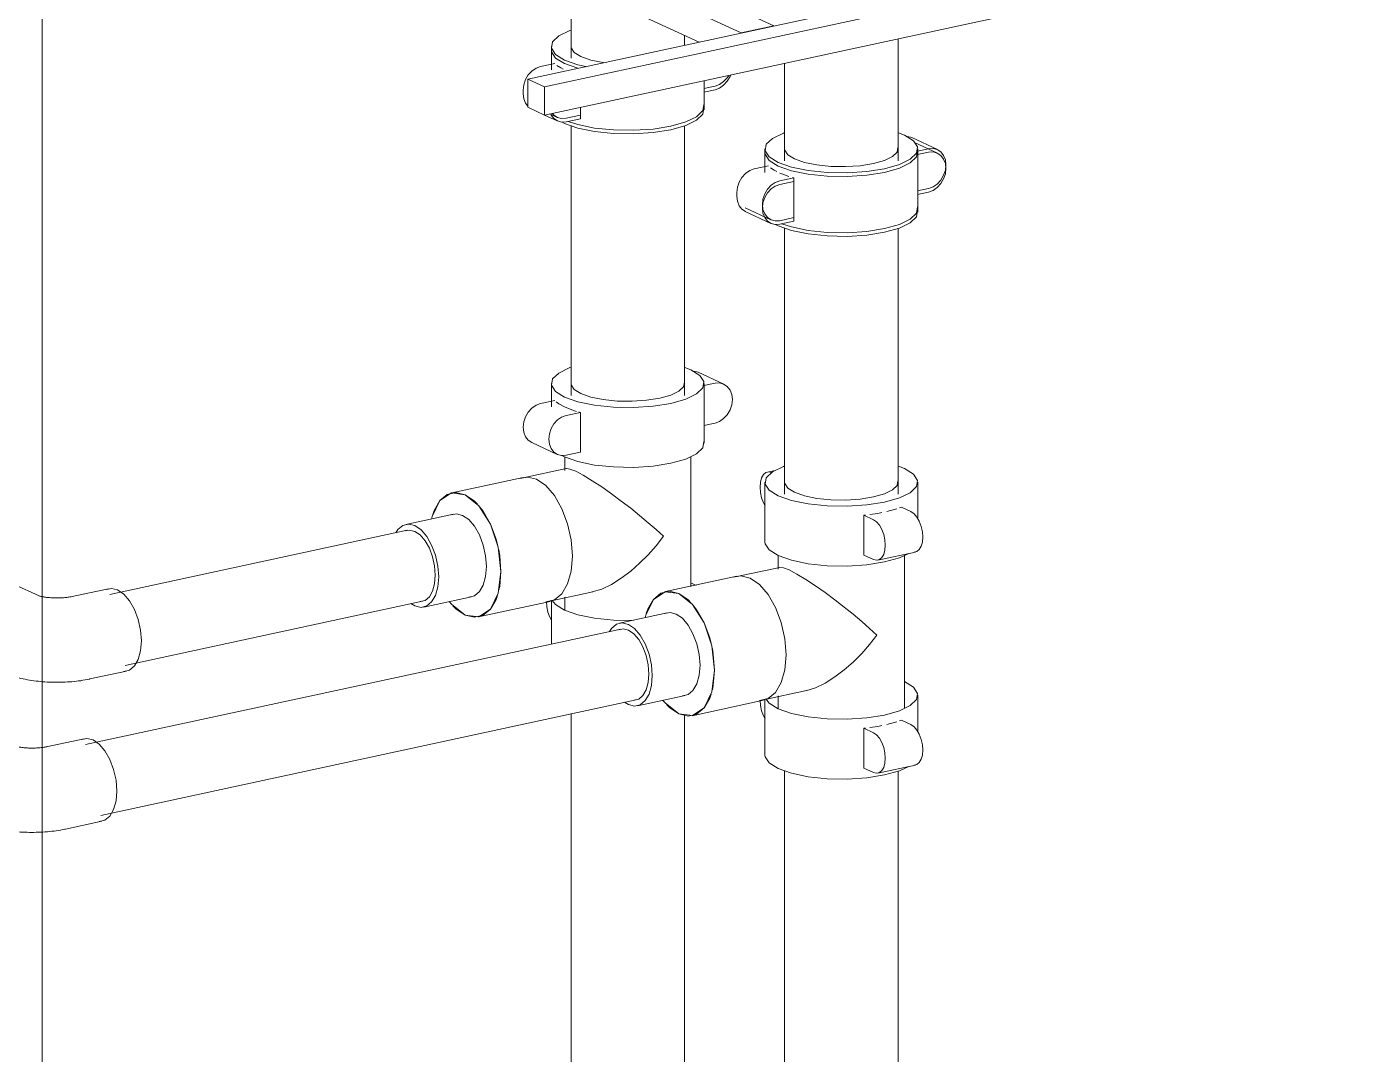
# Model space of a CAD drawing. Header units: metres. Extents: x 63 to 378, y -27 to 78.
# Drawn here: x 368.372 to 369.727, y -13.561 to -12.527 of the extents above; entities that cross this region are included whole.
import ezdxf

# ---------------------------------------------------------------- set-up
doc = ezdxf.new("R2010")
doc.units = ezdxf.units.M
doc.layers.add('G-ANNO-SYMB', color=7, linetype='Continuous', lineweight=9, true_color=0x0091c9)
doc.layers.add('P-PIPE', color=7, linetype='Continuous', lineweight=18)

# ---------------------------------------------------------------- blocks, each defined once
blk = doc.blocks.new('Tee - PVC - AC PVC _80_-1982602-3D BUITRON TUBERIA')
at = {"layer": 'P-PIPE', "color": 1, "true_color": 0xff0000}
for p, q in [((25.5844, -12.9599), (25.5844, -12.9735)), ((25.7114, -13.0905), (25.7114, -12.9595)), ((25.5858, -12.9717), (25.5427, -12.981)), ((25.5674, -13.1054), (25.5712, -13.1047)), ((25.5695, -13.1051), (25.6126, -13.0958)), ((25.5844, -13.1012), (25.5844, -13.1141))]:
    blk.add_line(p, q, dxfattribs=at)
for points in [[(25.586, -12.9716, 0), (25.5896, -12.9721, 0), (25.5954, -12.9743, 0)], [(25.5954, -12.9743, 0), (25.6031, -12.9783, 0), (25.6121, -12.9838, 0), (25.6218, -12.9901, 0), (25.6316, -12.9971, 0), (25.6413, -13.0043, 0), (25.6508, -13.0116, 0), (25.6598, -13.0189, 0), (25.6683, -13.0261, 0), (25.6763, -13.0331, 0), (25.6837, -13.0398, 0)], [(25.6837, -13.0398, 0), (25.6763, -13.0493, 0), (25.6683, -13.0584, 0), (25.6598, -13.067, 0), (25.6508, -13.075, 0), (25.6413, -13.0821, 0), (25.6316, -13.0882, 0), (25.6218, -13.093, 0), (25.6121, -13.0959, 0)]]:
    blk.add_polyline3d(points, dxfattribs=at)
blk = doc.blocks.new('Coupling Reducing - PVC - AC PVC _80_-2108063-3D BUITRON TUBERIA')
at = {"layer": 'P-PIPE', "color": 1, "true_color": 0xff0000}
for p, q in [((25.5426, -12.9806), (25.4707, -12.9961)), ((25.4725, -13.0175), (25.4245, -13.0279)), ((25.4424, -13.1111), (25.4905, -13.1007)), ((25.4976, -13.121), (25.5696, -13.1055))]:
    blk.add_line(p, q, dxfattribs=at)
for points in [[(25.5392, -12.9817, 0), (25.5468, -12.9802, 0), (25.5561, -12.9824, 0), (25.5654, -12.9888, 0), (25.5741, -12.9989, 0), (25.5816, -13.012, 0), (25.5873, -13.0272, 0), (25.5909, -13.0435, 0), (25.5921, -13.0597, 0)], [(25.4502, -13.0224, 0), (25.4508, -13.02, 0), (25.4587, -13.0039, 0), (25.4703, -12.9962, 0), (25.4841, -12.998, 0), (25.4979, -13.009, 0), (25.5096, -13.0275, 0), (25.5174, -13.0508, 0), (25.5202, -13.0752, 0)], [(25.4965, -13.0073, 0), (25.4935, -13.0043, 0), (25.4841, -12.998, 0), (25.4748, -12.9957, 0), (25.4661, -12.9977, 0), (25.4587, -13.0039, 0), (25.4529, -13.0138, 0), (25.4515, -13.0179, 0)], [(25.5168, -13.0481, 0), (25.5153, -13.0427, 0), (25.5096, -13.0275, 0), (25.5021, -13.0144, 0), (25.4993, -13.0107, 0)], [(25.4702, -13.0183, 0), (25.4753, -13.0173, 0), (25.4815, -13.0188, 0), (25.4877, -13.023, 0), (25.4935, -13.0297, 0), (25.4985, -13.0384, 0), (25.5023, -13.0486, 0), (25.5047, -13.0594, 0), (25.5055, -13.0702, 0)], [(25.4575, -13.0806, 0), (25.4566, -13.0698, 0), (25.4542, -13.0589, 0), (25.4504, -13.0488, 0), (25.4455, -13.0401, 0), (25.4397, -13.0334, 0), (25.4335, -13.0291, 0), (25.4272, -13.0276, 0), (25.4215, -13.029, 0), (25.4165, -13.0331, 0), (25.4144, -13.0362, 0)], [(25.5202, -13.0752, 0), (25.5189, -13.059, 0), (25.518, -13.0535, 0)], [(25.5921, -13.0597, 0), (25.5909, -13.0748, 0), (25.5873, -13.0878, 0), (25.5816, -13.0977, 0), (25.5741, -13.1039, 0), (25.5654, -13.1059, 0)], [(25.5202, -13.0752, 0), (25.5174, -13.0972, 0), (25.5096, -13.1132, 0), (25.4979, -13.121, 0), (25.4841, -13.1192, 0), (25.4703, -13.1082, 0), (25.4682, -13.1055, 0)], [(25.5055, -13.0702, 0), (25.5047, -13.0803, 0), (25.5023, -13.0889, 0), (25.4985, -13.0955, 0), (25.4935, -13.0997, 0), (25.4877, -13.101, 0)], [(25.5182, -13.0938, 0), (25.5189, -13.0904, 0), (25.5202, -13.0752, 0)], [(25.4295, -13.1075, 0), (25.4335, -13.1099, 0), (25.4397, -13.1114, 0), (25.4455, -13.11, 0), (25.4504, -13.1059, 0), (25.4542, -13.0993, 0), (25.4566, -13.0907, 0), (25.4575, -13.0806, 0)], [(25.4718, -13.1098, 0), (25.4748, -13.1128, 0), (25.4841, -13.1192, 0), (25.4935, -13.1214, 0), (25.5021, -13.1194, 0), (25.5096, -13.1132, 0), (25.5153, -13.1033, 0), (25.5168, -13.0993, 0)]]:
    blk.add_polyline3d(points, dxfattribs=at)
blk = doc.blocks.new('Elbow - PVC - AC PVC _80_-2108045-3D BUITRON TUBERIA')
at = {"layer": 'P-PIPE', "color": 1, "true_color": 0xff0000}
for p, q in [((25.0552, -13.0999), (25.0301, -13.0883)), ((25.1252, -13.0926), (25.0885, -13.1005)), ((24.9944, -13.1654), (25.0195, -13.1769)), ((25.1064, -13.1835), (25.1431, -13.1756))]:
    blk.add_line(p, q, dxfattribs=at)
for points in [[(24.9772, -13.1344, 0), (24.9784, -13.1237, 0), (24.9819, -13.1132, 0), (24.9875, -13.1037, 0), (24.9947, -13.0957, 0), (25.0032, -13.0898, 0), (25.0123, -13.0865, 0), (25.0214, -13.0859, 0), (25.0298, -13.0881, 0)], [(25.1229, -13.0933, 0), (25.128, -13.0923, 0), (25.1342, -13.0938, 0), (25.1404, -13.098, 0), (25.1462, -13.1047, 0), (25.1511, -13.1134, 0), (25.1549, -13.1235, 0), (25.1573, -13.1343, 0), (25.1581, -13.1451, 0)], [(25.0549, -13.0997, 0), (25.0549, -13.0998, 0), (25.0551, -13.0998, 0), (25.0554, -13.0999, 0), (25.0558, -13.1, 0), (25.0563, -13.1002, 0), (25.0568, -13.1003, 0), (25.0575, -13.1004, 0), (25.0582, -13.1006, 0), (25.059, -13.1007, 0), (25.0598, -13.1009, 0), (25.0607, -13.101, 0), (25.0617, -13.1012, 0), (25.0626, -13.1013, 0), (25.0637, -13.1014, 0), (25.0647, -13.1015, 0), (25.0658, -13.1016, 0), (25.067, -13.1017, 0), (25.0681, -13.1018, 0), (25.0693, -13.1018, 0), (25.0705, -13.1019, 0), (25.0716, -13.1019, 0), (25.0728, -13.1019, 0), (25.074, -13.1019, 0), (25.0752, -13.1019, 0), (25.0764, -13.1018, 0), (25.0776, -13.1018, 0), (25.0787, -13.1017, 0), (25.0799, -13.1017, 0), (25.081, -13.1016, 0), (25.082, -13.1015, 0), (25.0831, -13.1013, 0), (25.0841, -13.1012, 0), (25.0851, -13.1011, 0), (25.086, -13.1009, 0), (25.0868, -13.1008, 0), (25.0876, -13.1007, 0), (25.0884, -13.1005, 0), (25.0885, -13.1005, 0)], [(24.9947, -13.1655, 0), (24.9875, -13.1606, 0), (24.9819, -13.1535, 0), (24.9784, -13.1445, 0), (24.9772, -13.1344, 0)], [(25.1581, -13.1451, 0), (25.1573, -13.1552, 0), (25.1549, -13.1638, 0), (25.1511, -13.1704, 0), (25.1462, -13.1745, 0), (25.1404, -13.1759, 0)], [(25.0195, -13.1769, 0), (25.0217, -13.1779, 0), (25.0239, -13.1788, 0), (25.0261, -13.1796, 0), (25.0283, -13.1804, 0), (25.0304, -13.1811, 0), (25.0326, -13.1817, 0), (25.0347, -13.1823, 0), (25.0369, -13.1829, 0), (25.039, -13.1834, 0), (25.0412, -13.1838, 0), (25.0434, -13.1842, 0), (25.0456, -13.1846, 0), (25.0478, -13.185, 0), (25.05, -13.1853, 0), (25.0522, -13.1856, 0), (25.0544, -13.1858, 0), (25.0566, -13.1861, 0), (25.0589, -13.1863, 0), (25.0611, -13.1864, 0), (25.0634, -13.1866, 0), (25.0656, -13.1867, 0), (25.0679, -13.1868, 0), (25.0701, -13.1868, 0), (25.0724, -13.1868, 0), (25.0747, -13.1868, 0), (25.0769, -13.1868, 0), (25.0792, -13.1867, 0), (25.0815, -13.1866, 0), (25.0837, -13.1865, 0), (25.086, -13.1864, 0), (25.0882, -13.1862, 0), (25.0905, -13.186, 0), (25.0927, -13.1857, 0), (25.0949, -13.1855, 0), (25.0971, -13.1852, 0), (25.0993, -13.1848, 0), (25.1015, -13.1845, 0), (25.1037, -13.1841, 0), (25.1058, -13.1836, 0), (25.1064, -13.1835, 0)]]:
    blk.add_polyline3d(points, dxfattribs=at)
blk = doc.blocks.new('Tee - PVC - AC PVC _80_-2596004-3D BUITRON TUBERIA')
at = {"layer": 'P-PIPE', "color": 11, "true_color": 0xff8080}
for p, q in [((25.7994, -13.0593), (25.7994, -13.0729)), ((25.9264, -13.2132), (25.9264, -13.0589)), ((25.8009, -13.0711), (25.7578, -13.0804)), ((25.7585, -13.0803), (25.7578, -13.0804)), ((25.7846, -13.2046), (25.8277, -13.1952)), ((25.7994, -13.2006), (25.7994, -13.2135)), ((25.7825, -13.2049), (25.7863, -13.2041))]:
    blk.add_line(p, q, dxfattribs=at)
for points in [[(25.801, -13.0711, 0), (25.8047, -13.0715, 0), (25.8105, -13.0737, 0)], [(25.8105, -13.0737, 0), (25.8182, -13.0778, 0), (25.8272, -13.0832, 0), (25.8369, -13.0896, 0), (25.8467, -13.0965, 0), (25.8564, -13.1037, 0), (25.8658, -13.1111, 0), (25.8748, -13.1183, 0), (25.8834, -13.1255, 0), (25.8913, -13.1325, 0), (25.8987, -13.1393, 0)], [(25.8987, -13.1393, 0), (25.8913, -13.1487, 0), (25.8834, -13.1578, 0), (25.8748, -13.1664, 0), (25.8658, -13.1744, 0), (25.8564, -13.1815, 0), (25.8467, -13.1876, 0), (25.8369, -13.1924, 0), (25.8272, -13.1953, 0)]]:
    blk.add_polyline3d(points, dxfattribs=at)
blk = doc.blocks.new('Coupling Reducing - PVC - AC PVC _80_-2596435-3D BUITRON TUBERIA')
at = {"layer": 'P-PIPE', "color": 11, "true_color": 0xff8080}
for p, q in [((25.7577, -13.08), (25.6857, -13.0955)), ((25.6876, -13.117), (25.6395, -13.1273)), ((25.6575, -13.2105), (25.7055, -13.2002)), ((25.7127, -13.2205), (25.7846, -13.2049))]:
    blk.add_line(p, q, dxfattribs=at)
for points in [[(25.7543, -13.0811, 0), (25.7618, -13.0796, 0), (25.7712, -13.0819, 0), (25.7805, -13.0882, 0), (25.7892, -13.0983, 0), (25.7966, -13.1114, 0), (25.8024, -13.1266, 0), (25.806, -13.1429, 0), (25.8072, -13.1592, 0)], [(25.6653, -13.1218, 0), (25.6659, -13.1194, 0), (25.6737, -13.1034, 0), (25.6854, -13.0956, 0), (25.6992, -13.0974, 0), (25.713, -13.1084, 0), (25.7247, -13.1269, 0), (25.7325, -13.1502, 0), (25.7352, -13.1747, 0)], [(25.7115, -13.1068, 0), (25.7085, -13.1038, 0), (25.6992, -13.0974, 0), (25.6899, -13.0951, 0), (25.6812, -13.0972, 0), (25.6737, -13.1034, 0), (25.668, -13.1133, 0), (25.6665, -13.1173, 0)], [(25.6853, -13.1177, 0), (25.6904, -13.1167, 0), (25.6966, -13.1182, 0), (25.7028, -13.1224, 0), (25.7086, -13.1292, 0), (25.7135, -13.1379, 0), (25.7173, -13.148, 0), (25.7197, -13.1588, 0), (25.7206, -13.1697, 0)], [(25.7318, -13.1475, 0), (25.7304, -13.1421, 0), (25.7247, -13.1269, 0), (25.7172, -13.1138, 0), (25.7144, -13.1101, 0)], [(25.6725, -13.18, 0), (25.6717, -13.1692, 0), (25.6693, -13.1584, 0), (25.6655, -13.1482, 0), (25.6605, -13.1395, 0), (25.6547, -13.1328, 0), (25.6485, -13.1286, 0), (25.6423, -13.1271, 0), (25.6365, -13.1284, 0), (25.6315, -13.1325, 0), (25.6294, -13.1357, 0)], [(25.7352, -13.1747, 0), (25.734, -13.1584, 0), (25.733, -13.1529, 0)], [(25.8072, -13.1592, 0), (25.806, -13.1743, 0), (25.8024, -13.1872, 0), (25.7966, -13.1971, 0), (25.7892, -13.2033, 0), (25.7805, -13.2053, 0)], [(25.7206, -13.1697, 0), (25.7197, -13.1797, 0), (25.7173, -13.1884, 0), (25.7135, -13.195, 0), (25.7086, -13.1991, 0), (25.7028, -13.2004, 0)], [(25.6446, -13.207, 0), (25.6485, -13.2093, 0), (25.6547, -13.2108, 0), (25.6605, -13.2094, 0), (25.6655, -13.2053, 0), (25.6693, -13.1987, 0), (25.6717, -13.1901, 0), (25.6725, -13.18, 0)], [(25.7352, -13.1747, 0), (25.7325, -13.1966, 0), (25.7247, -13.2127, 0), (25.713, -13.2204, 0), (25.6992, -13.2186, 0), (25.6854, -13.2076, 0), (25.6832, -13.205, 0)], [(25.733, -13.1944, 0), (25.734, -13.1898, 0), (25.7352, -13.1747, 0)], [(25.6869, -13.2092, 0), (25.6899, -13.2122, 0), (25.6992, -13.2186, 0), (25.7085, -13.2209, 0), (25.7172, -13.2188, 0), (25.7247, -13.2127, 0), (25.7304, -13.2028, 0), (25.7318, -13.1987, 0)]]:
    blk.add_polyline3d(points, dxfattribs=at)
blk = doc.blocks.new('Victaulic-IPS-Rigid Coupling Style 07-W07-107 - Standard-2589299-3D BUITRON TUBERIA')
at = {"layer": 'P-PIPE', "color": 11, "true_color": 0xff8080}
for p, q in [((25.9265, -12.9716), (25.9203, -12.9691)), ((25.7963, -12.9734), (25.7884, -12.9752)), ((25.9199, -12.984), (25.9191, -12.9887)), ((25.786, -12.9853), (25.786, -13.0456)), ((25.8157, -12.9955), (25.809, -12.9913)), ((25.8257, -12.999), (25.8157, -12.9955)), ((25.9063, -12.9971), (25.8952, -13.0002)), ((25.9144, -12.9931), (25.9063, -12.9971)), ((25.9191, -12.9887), (25.9144, -12.9931)), ((25.9399, -13.0221), (25.9399, -12.9853)), ((25.8382, -13.0016), (25.8257, -12.999)), ((25.8523, -13.0031), (25.8382, -13.0016)), ((25.8672, -13.0033), (25.8523, -13.0031)), ((25.8818, -13.0024), (25.8672, -13.0033)), ((25.8952, -13.0002), (25.8818, -13.0024)), ((25.9233, -13.0105), (25.9215, -13.0112)), ((25.9233, -13.0105), (25.933, -13.015)), ((25.8872, -13.0184), (25.8855, -13.0186)), ((25.8952, -13.0231), (25.8855, -13.0186)), ((25.8855, -13.0186), (25.8855, -13.0588)), ((25.8855, -13.0588), (25.8952, -13.0633)), ((25.8997, -13.0639), (25.9374, -13.0557))]:
    blk.add_line(p, q, dxfattribs=at)
for points in [[(25.8058, -12.969, 0), (25.8046, -12.9695, 0), (25.7936, -12.9748, 0), (25.7873, -12.9808, 0), (25.7862, -12.9872, 0), (25.7903, -12.9934, 0), (25.7994, -12.999, 0)], [(25.7926, -12.9756, 0), (25.7898, -12.975, 0), (25.7869, -12.9757, 0), (25.7845, -12.9777, 0), (25.7826, -12.981, 0), (25.7814, -12.9853, 0), (25.781, -12.9903, 0), (25.7814, -12.9957, 0), (25.7826, -13.0011, 0), (25.7845, -13.0061, 0), (25.7861, -13.0093, 0)], [(25.7994, -12.999, 0), (25.8128, -13.0038, 0), (25.8296, -13.0072, 0), (25.8487, -13.0092, 0), (25.8687, -13.0096, 0), (25.8884, -13.0083, 0), (25.9063, -13.0054, 0), (25.9213, -13.0012, 0), (25.9323, -12.9959, 0), (25.9386, -12.9898, 0), (25.9397, -12.9835, 0), (25.9356, -12.9773, 0), (25.9265, -12.9716, 0)], [(25.809, -12.9913, 0), (25.8059, -12.9867, 0), (25.8058, -12.9853, 0)], [(25.9038, -13.016, 0), (25.8997, -13.0167, 0), (25.8917, -13.0179, 0)], [(25.8952, -13.0633, 0), (25.8983, -13.064, 0), (25.9012, -13.0633, 0), (25.9036, -13.0613, 0), (25.9055, -13.058, 0), (25.9067, -13.0537, 0), (25.9071, -13.0487, 0), (25.9067, -13.0433, 0), (25.9055, -13.0379, 0), (25.9036, -13.0329, 0), (25.9012, -13.0286, 0), (25.8983, -13.0252, 0), (25.8952, -13.0231, 0)], [(25.9189, -13.012, 0), (25.9125, -13.014, 0), (25.9087, -13.0149, 0)], [(25.933, -13.015, 0), (25.9361, -13.0171, 0), (25.9389, -13.0204, 0), (25.9414, -13.0247, 0), (25.9433, -13.0298, 0), (25.9445, -13.0352, 0), (25.9449, -13.0406, 0), (25.9445, -13.0456, 0), (25.9433, -13.0499, 0), (25.9414, -13.0531, 0), (25.9389, -13.0552, 0), (25.9361, -13.0559, 0)], [(25.7994, -13.0593, 0), (25.7903, -13.0536, 0), (25.7862, -13.0474, 0), (25.786, -13.0456, 0)], [(25.9307, -13.0571, 0), (25.9213, -13.0614, 0), (25.9063, -13.0656, 0), (25.8884, -13.0685, 0), (25.8687, -13.0698, 0), (25.8487, -13.0695, 0), (25.8296, -13.0675, 0), (25.8128, -13.064, 0), (25.7994, -13.0593, 0)]]:
    blk.add_polyline3d(points, dxfattribs=at)
blk = doc.blocks.new('Elbow - PVC - AC PVC _80_-2596460-3D BUITRON TUBERIA')
at = {"layer": 'P-PIPE', "color": 11, "true_color": 0xff8080}
for p, q in [((25.0305, -13.251), (25.0054, -13.2394)), ((25.1005, -13.2437), (25.0638, -13.2516)), ((24.9697, -13.3165), (24.9948, -13.3281)), ((25.0817, -13.3346), (25.1184, -13.3267))]:
    blk.add_line(p, q, dxfattribs=at)
for points in [[(24.9525, -13.2855, 0), (24.9537, -13.2748, 0), (24.9572, -13.2644, 0), (24.9628, -13.2548, 0), (24.97, -13.2468, 0), (24.9785, -13.241, 0), (24.9876, -13.2377, 0), (24.9966, -13.2371, 0), (25.0051, -13.2393, 0)], [(25.0302, -13.2509, 0), (25.0302, -13.2509, 0), (25.0304, -13.251, 0), (25.0307, -13.2511, 0), (25.0311, -13.2512, 0), (25.0316, -13.2513, 0), (25.0321, -13.2514, 0), (25.0328, -13.2516, 0), (25.0335, -13.2517, 0), (25.0343, -13.2519, 0), (25.0351, -13.252, 0), (25.036, -13.2522, 0), (25.0369, -13.2523, 0), (25.0379, -13.2524, 0), (25.039, -13.2526, 0), (25.04, -13.2527, 0), (25.0411, -13.2528, 0), (25.0423, -13.2528, 0), (25.0434, -13.2529, 0), (25.0446, -13.253, 0), (25.0457, -13.253, 0), (25.0469, -13.253, 0), (25.0481, -13.253, 0), (25.0493, -13.253, 0), (25.0505, -13.253, 0), (25.0517, -13.253, 0), (25.0529, -13.2529, 0), (25.054, -13.2529, 0), (25.0551, -13.2528, 0), (25.0563, -13.2527, 0), (25.0573, -13.2526, 0), (25.0584, -13.2525, 0), (25.0594, -13.2524, 0), (25.0604, -13.2522, 0), (25.0613, -13.2521, 0), (25.0621, -13.2519, 0), (25.0629, -13.2518, 0), (25.0637, -13.2516, 0), (25.0638, -13.2516, 0)], [(25.0982, -13.2444, 0), (25.1033, -13.2434, 0), (25.1095, -13.2449, 0), (25.1157, -13.2492, 0), (25.1214, -13.2559, 0), (25.1264, -13.2646, 0), (25.1302, -13.2747, 0), (25.1326, -13.2855, 0), (25.1334, -13.2963, 0)], [(24.97, -13.3166, 0), (24.9628, -13.3118, 0), (24.9572, -13.3047, 0), (24.9537, -13.2957, 0), (24.9525, -13.2855, 0)], [(25.1334, -13.2963, 0), (25.1326, -13.3063, 0), (25.1302, -13.315, 0), (25.1264, -13.3215, 0), (25.1214, -13.3257, 0), (25.1157, -13.327, 0)], [(24.9948, -13.3281, 0), (24.997, -13.3291, 0), (24.9992, -13.33, 0), (25.0014, -13.3308, 0), (25.0036, -13.3315, 0), (25.0057, -13.3322, 0), (25.0079, -13.3329, 0), (25.01, -13.3335, 0), (25.0122, -13.334, 0), (25.0143, -13.3345, 0), (25.0165, -13.335, 0), (25.0187, -13.3354, 0), (25.0209, -13.3358, 0), (25.023, -13.3361, 0), (25.0252, -13.3364, 0), (25.0275, -13.3367, 0), (25.0297, -13.337, 0), (25.0319, -13.3372, 0), (25.0341, -13.3374, 0), (25.0364, -13.3376, 0), (25.0386, -13.3377, 0), (25.0409, -13.3378, 0), (25.0432, -13.3379, 0), (25.0454, -13.338, 0), (25.0477, -13.338, 0), (25.05, -13.338, 0), (25.0522, -13.3379, 0), (25.0545, -13.3379, 0), (25.0568, -13.3378, 0), (25.059, -13.3377, 0), (25.0613, -13.3375, 0), (25.0635, -13.3373, 0), (25.0657, -13.3371, 0), (25.068, -13.3369, 0), (25.0702, -13.3366, 0), (25.0724, -13.3363, 0), (25.0746, -13.336, 0), (25.0768, -13.3356, 0), (25.079, -13.3352, 0), (25.0811, -13.3348, 0), (25.0817, -13.3346, 0)]]:
    blk.add_polyline3d(points, dxfattribs=at)
blk = doc.blocks.new('Victaulic-IPS-Rigid Coupling Style 07-W07-107 - Standard-2596610-3D BUITRON TUBERIA')
at = {"layer": 'P-PIPE', "color": 1, "true_color": 0xff0000}
for p, q in [((25.7114, -12.8722), (25.7053, -12.8697)), ((25.7144, -12.8735), (25.7186, -12.8746)), ((25.7446, -12.8866), (25.7188, -12.8747)), ((25.5709, -12.8859), (25.5709, -12.9096)), ((25.704, -12.8892), (25.6994, -12.8937)), ((25.7049, -12.8845), (25.704, -12.8892)), ((25.7357, -12.8857), (25.7246, -12.8881)), ((25.7248, -12.9461), (25.7248, -12.8859)), ((25.6007, -12.8961), (25.5939, -12.8919)), ((25.6106, -12.8996), (25.6007, -12.8961)), ((25.6231, -12.9022), (25.6106, -12.8996)), ((25.6373, -12.9036), (25.6231, -12.9022)), ((25.6801, -12.9008), (25.6668, -12.9029)), ((25.6912, -12.8977), (25.6801, -12.9008)), ((25.6994, -12.8937), (25.6912, -12.8977)), ((25.5601, -12.9061), (25.5743, -12.9031)), ((25.6001, -12.915), (25.5858, -12.9181)), ((25.6001, -12.915), (25.5985, -12.9146)), ((25.6001, -12.9552), (25.6001, -12.915)), ((25.6522, -12.9039), (25.6373, -12.9036)), ((25.6668, -12.9029), (25.6522, -12.9039)), ((25.7246, -12.9283), (25.7357, -12.9259)), ((25.5512, -12.9454), (25.5769, -12.9574)), ((25.5858, -12.9582), (25.6001, -12.9552)), ((25.5843, -12.9598), (25.5816, -12.9585))]:
    blk.add_line(p, q, dxfattribs=at)
for points in [[(25.5907, -12.8696, 0), (25.5895, -12.87, 0), (25.5785, -12.8754, 0), (25.5722, -12.8814, 0), (25.5711, -12.8877, 0), (25.5752, -12.8939, 0), (25.5843, -12.8996, 0)], [(25.5843, -12.8996, 0), (25.5977, -12.9043, 0), (25.6145, -12.9078, 0), (25.6336, -12.9098, 0), (25.6537, -12.9101, 0), (25.6733, -12.9088, 0), (25.6913, -12.906, 0), (25.7062, -12.9017, 0), (25.7172, -12.8964, 0), (25.7235, -12.8904, 0), (25.7246, -12.8841, 0), (25.7205, -12.8778, 0), (25.7114, -12.8722, 0)], [(25.5939, -12.8919, 0), (25.5909, -12.8873, 0), (25.5907, -12.8859, 0)], [(25.7357, -12.9259, 0), (25.7402, -12.9242, 0), (25.7444, -12.9213, 0), (25.748, -12.9174, 0), (25.7508, -12.9126, 0), (25.7526, -12.9074, 0), (25.7532, -12.902, 0), (25.7526, -12.897, 0), (25.7508, -12.8925, 0), (25.748, -12.8889, 0), (25.7444, -12.8865, 0), (25.7402, -12.8854, 0), (25.7357, -12.8857, 0)], [(25.5513, -12.9455, 0), (25.5477, -12.9431, 0), (25.5449, -12.9395, 0), (25.5432, -12.9351, 0), (25.5426, -12.93, 0), (25.5432, -12.9247, 0), (25.5449, -12.9194, 0), (25.5477, -12.9147, 0), (25.5513, -12.9107, 0), (25.5555, -12.9078, 0), (25.5601, -12.9061, 0)], [(25.5843, -12.9096, 0), (25.5785, -12.9065, 0), (25.5759, -12.9045, 0)], [(25.5964, -12.914, 0), (25.5915, -12.9125, 0), (25.5843, -12.9096, 0)], [(25.5858, -12.9181, 0), (25.5813, -12.9197, 0), (25.5771, -12.9226, 0), (25.5735, -12.9266, 0), (25.5707, -12.9314, 0), (25.5689, -12.9366, 0), (25.5684, -12.9419, 0), (25.5689, -12.947, 0), (25.5707, -12.9514, 0), (25.5735, -12.955, 0), (25.5771, -12.9574, 0), (25.5813, -12.9585, 0), (25.5858, -12.9582, 0)], [(25.7246, -12.9443, 0), (25.7235, -12.9506, 0), (25.7172, -12.9567, 0), (25.7062, -12.962, 0), (25.6913, -12.9662, 0), (25.6733, -12.9691, 0), (25.6537, -12.9704, 0), (25.6336, -12.97, 0), (25.6145, -12.9681, 0), (25.5977, -12.9646, 0), (25.5843, -12.9598, 0)]]:
    blk.add_polyline3d(points, dxfattribs=at)
blk = doc.blocks.new('Victaulic-IPS-Rigid Coupling Style 07-W07-107 - Standard-V572-3D BUITRON TUBERIA')
at = {"layer": 'P-PIPE', "color": 11, "true_color": 0xff8080}
for p, q in [((25.9295, -12.6373), (25.9337, -12.6384)), ((25.9596, -12.6503), (25.9339, -12.6384)), ((25.786, -12.6496), (25.786, -12.6734)), ((25.8157, -12.6598), (25.809, -12.6556)), ((25.9144, -12.6575), (25.9063, -12.6614)), ((25.9191, -12.653), (25.9144, -12.6575)), ((25.9199, -12.6483), (25.9191, -12.653)), ((25.9507, -12.6495), (25.9396, -12.6519)), ((25.9399, -12.7099), (25.9399, -12.6496)), ((25.7751, -12.6699), (25.7894, -12.6668)), ((25.8257, -12.6633), (25.8157, -12.6598)), ((25.8382, -12.6659), (25.8257, -12.6633)), ((25.8523, -12.6674), (25.8382, -12.6659)), ((25.8672, -12.6676), (25.8523, -12.6674)), ((25.8818, -12.6667), (25.8672, -12.6676)), ((25.8952, -12.6645), (25.8818, -12.6667)), ((25.9063, -12.6614), (25.8952, -12.6645)), ((25.8151, -12.6787), (25.8009, -12.6818)), ((25.8151, -12.6787), (25.8137, -12.6784)), ((25.8151, -12.7189), (25.8151, -12.6787)), ((25.9397, -12.692), (25.9507, -12.6896)), ((25.7662, -12.7092), (25.792, -12.7211)), ((25.8009, -12.722), (25.8151, -12.7189))]:
    blk.add_line(p, q, dxfattribs=at)
for points in [[(25.8058, -12.6333, 0), (25.8046, -12.6338, 0), (25.7936, -12.6391, 0), (25.7873, -12.6451, 0), (25.7862, -12.6515, 0), (25.7903, -12.6577, 0), (25.7994, -12.6633, 0), (25.8128, -12.6681, 0), (25.8296, -12.6715, 0), (25.8487, -12.6735, 0), (25.8687, -12.6739, 0), (25.8884, -12.6726, 0), (25.9063, -12.6697, 0)], [(25.9063, -12.6697, 0), (25.9213, -12.6655, 0), (25.9323, -12.6602, 0), (25.9386, -12.6541, 0), (25.9397, -12.6478, 0), (25.9356, -12.6416, 0), (25.9265, -12.6359, 0), (25.9204, -12.6335, 0)], [(25.809, -12.6556, 0), (25.8059, -12.651, 0), (25.8058, -12.6496, 0)], [(25.9507, -12.6896, 0), (25.9553, -12.688, 0), (25.9595, -12.6851, 0), (25.9631, -12.6811, 0), (25.9659, -12.6763, 0), (25.9676, -12.6711, 0), (25.9682, -12.6658, 0), (25.9676, -12.6607, 0), (25.9659, -12.6563, 0), (25.9631, -12.6527, 0), (25.9595, -12.6503, 0), (25.9553, -12.6492, 0), (25.9507, -12.6495, 0)], [(25.7577, -12.6955, 0), (25.7576, -12.6937, 0), (25.7582, -12.6884, 0), (25.76, -12.6832, 0), (25.7628, -12.6784, 0), (25.7664, -12.6744, 0), (25.7706, -12.6715, 0), (25.7751, -12.6699, 0)], [(25.7978, -12.6726, 0), (25.7953, -12.6713, 0), (25.7916, -12.6688, 0)], [(25.8009, -12.6818, 0), (25.7964, -12.6835, 0), (25.7922, -12.6864, 0), (25.7885, -12.6903, 0), (25.7858, -12.6951, 0), (25.784, -12.7003, 0), (25.7834, -12.7057, 0), (25.784, -12.7107, 0), (25.7858, -12.7152, 0), (25.7885, -12.7187, 0), (25.7922, -12.7212, 0), (25.7964, -12.7223, 0), (25.8009, -12.722, 0)], [(25.8101, -12.6774, 0), (25.8041, -12.6753, 0), (25.8011, -12.6741, 0)], [(25.9397, -12.708, 0), (25.9386, -12.7144, 0), (25.9323, -12.7204, 0), (25.9213, -12.7257, 0), (25.9063, -12.73, 0)], [(25.9063, -12.73, 0), (25.8884, -12.7328, 0), (25.8687, -12.7341, 0), (25.8487, -12.7338, 0), (25.8296, -12.7318, 0), (25.8128, -12.7283, 0), (25.803, -12.7251, 0)]]:
    blk.add_polyline3d(points, dxfattribs=at)
blk = doc.blocks.new('Victaulic-IPS-Rigid Coupling Style 07-W07-107 - Standard-V571-3D BUITRON TUBERIA')
at = {"layer": 'P-PIPE', "color": 11, "true_color": 0xff8080}
for p, q in [((25.786, -12.1694), (25.786, -12.1895)), ((25.9596, -12.1701), (25.9367, -12.1595)), ((25.9507, -12.1692), (25.9396, -12.1716)), ((25.9399, -12.2296), (25.9399, -12.1694)), ((25.8151, -12.1985), (25.8009, -12.2015)), ((25.8151, -12.2386), (25.8151, -12.1985)), ((25.9397, -12.2118), (25.9507, -12.2094)), ((25.7662, -12.2289), (25.792, -12.2408)), ((25.8009, -12.2417), (25.8151, -12.2386))]:
    blk.add_line(p, q, dxfattribs=at)
for points in [[(25.786, -12.1694, 0), (25.7862, -12.1712, 0), (25.7903, -12.1774, 0), (25.7994, -12.1831, 0), (25.8128, -12.1878, 0), (25.8296, -12.1913, 0), (25.8487, -12.1933, 0), (25.8687, -12.1936, 0), (25.8884, -12.1923, 0), (25.9063, -12.1895, 0)], [(25.9063, -12.1895, 0), (25.9213, -12.1852, 0), (25.9323, -12.1799, 0), (25.9386, -12.1739, 0), (25.9397, -12.1675, 0)], [(25.9507, -12.2094, 0), (25.9553, -12.2077, 0), (25.9595, -12.2048, 0), (25.9631, -12.2008, 0), (25.9659, -12.1961, 0), (25.9676, -12.1909, 0), (25.9682, -12.1855, 0), (25.9676, -12.1805, 0), (25.9659, -12.176, 0), (25.9631, -12.1724, 0), (25.9595, -12.17, 0), (25.9553, -12.1689, 0), (25.9507, -12.1692, 0)], [(25.8009, -12.2015, 0), (25.7964, -12.2032, 0), (25.7922, -12.2061, 0), (25.7885, -12.2101, 0), (25.7858, -12.2148, 0), (25.784, -12.2201, 0), (25.7834, -12.2254, 0), (25.784, -12.2305, 0), (25.7858, -12.2349, 0), (25.7885, -12.2385, 0), (25.7922, -12.2409, 0), (25.7964, -12.242, 0), (25.8009, -12.2417, 0)], [(25.7664, -12.229, 0), (25.7628, -12.2266, 0), (25.76, -12.223, 0), (25.7582, -12.2185, 0), (25.7576, -12.2135, 0), (25.7577, -12.2116, 0)], [(25.9397, -12.2278, 0), (25.9386, -12.2341, 0), (25.9323, -12.2402, 0), (25.9213, -12.2455, 0), (25.9063, -12.2497, 0)], [(25.9063, -12.2497, 0), (25.8884, -12.2526, 0), (25.8687, -12.2539, 0), (25.8487, -12.2535, 0), (25.8296, -12.2515, 0), (25.8128, -12.2481, 0), (25.7994, -12.2433, 0), (25.7967, -12.242, 0)]]:
    blk.add_polyline3d(points, dxfattribs=at)
blk = doc.blocks.new('Victaulic-IPS-Rigid Coupling Style 07-W07-107 - Standard-V575-3D BUITRON TUBERIA')
at = {"layer": 'P-PIPE', "color": 1, "true_color": 0xff0000}
for p, q in [((25.5709, -12.5465), (25.5709, -12.5702)), ((25.5909, -12.5479), (25.5907, -12.5465)), ((25.5939, -12.5525), (25.5909, -12.5479)), ((25.5601, -12.5667), (25.5743, -12.5637)), ((25.6007, -12.5567), (25.5939, -12.5525)), ((25.6106, -12.5602), (25.6007, -12.5567)), ((25.6231, -12.5628), (25.6106, -12.5602)), ((25.7246, -12.5889), (25.7357, -12.5865)), ((25.7248, -12.6067), (25.7248, -12.581)), ((25.5694, -12.6145), (25.5769, -12.618)), ((25.5858, -12.6188), (25.6001, -12.6158)), ((25.6001, -12.6158), (25.6001, -12.6079)), ((25.7172, -12.6173), (25.7062, -12.6226)), ((25.7235, -12.6112), (25.7172, -12.6173)), ((25.7246, -12.6049), (25.7235, -12.6112)), ((25.5977, -12.6252), (25.588, -12.622)), ((25.6145, -12.6287), (25.5977, -12.6252)), ((25.6336, -12.6306), (25.6145, -12.6287)), ((25.6537, -12.631), (25.6336, -12.6306)), ((25.6733, -12.6297), (25.6537, -12.631)), ((25.6913, -12.6268), (25.6733, -12.6297)), ((25.7062, -12.6226), (25.6913, -12.6268))]:
    blk.add_line(p, q, dxfattribs=at)
for points in [[(25.5907, -12.5302, 0), (25.5895, -12.5306, 0), (25.5785, -12.536, 0), (25.5722, -12.542, 0), (25.5711, -12.5483, 0), (25.5752, -12.5545, 0), (25.5843, -12.5602, 0), (25.5977, -12.5649, 0), (25.6057, -12.5668, 0)], [(25.5426, -12.5924, 0), (25.5426, -12.5906, 0), (25.5432, -12.5853, 0), (25.5449, -12.58, 0), (25.5477, -12.5753, 0), (25.5513, -12.5713, 0), (25.5555, -12.5684, 0), (25.5601, -12.5667, 0)], [(25.5827, -12.5695, 0), (25.5803, -12.5682, 0), (25.5765, -12.5656, 0)], [(25.7357, -12.5865, 0), (25.7402, -12.5848, 0), (25.7444, -12.5819, 0), (25.748, -12.578, 0), (25.7495, -12.5757, 0)], [(25.572, -12.614, 0), (25.5735, -12.6156, 0), (25.5771, -12.618, 0), (25.5813, -12.6191, 0), (25.5858, -12.6188, 0)]]:
    blk.add_polyline3d(points, dxfattribs=at)
blk = doc.blocks.new('Victaulic-IPS-Rigid Coupling Style 07-W07-107 - Standard-V576-3D BUITRON TUBERIA')
at = {"layer": 'P-PIPE', "color": 1, "true_color": 0xff0000}
for p, q in [((25.5709, -12.5501), (25.5709, -12.5702)), ((25.5752, -12.5582), (25.5843, -12.5638)), ((25.5843, -12.5638), (25.5975, -12.5685)), ((25.7246, -12.5925), (25.7357, -12.5901)), ((25.7248, -12.6104), (25.7248, -12.581)), ((25.5641, -12.6156), (25.5769, -12.6216)), ((25.6001, -12.6194), (25.6001, -12.6079)), ((25.5858, -12.6224), (25.6001, -12.6194))]:
    blk.add_line(p, q, dxfattribs=at)
for points in [[(25.5709, -12.5501, 0), (25.5711, -12.5519, 0), (25.5752, -12.5582, 0)], [(25.7357, -12.5901, 0), (25.7402, -12.5885, 0), (25.7444, -12.5855, 0), (25.748, -12.5816, 0), (25.7508, -12.5768, 0), (25.7515, -12.5753, 0)], [(25.5471, -12.6067, 0), (25.5449, -12.6037, 0), (25.5432, -12.5993, 0), (25.5426, -12.5942, 0), (25.5426, -12.5924, 0)], [(25.5701, -12.6144, 0), (25.5707, -12.6157, 0), (25.5735, -12.6192, 0), (25.5771, -12.6216, 0), (25.5813, -12.6227, 0), (25.5858, -12.6224, 0)], [(25.7246, -12.6085, 0), (25.7235, -12.6149, 0), (25.7172, -12.6209, 0), (25.7062, -12.6262, 0), (25.6913, -12.6304, 0)], [(25.6913, -12.6304, 0), (25.6733, -12.6333, 0), (25.6537, -12.6346, 0), (25.6336, -12.6343, 0), (25.6145, -12.6323, 0), (25.5977, -12.6288, 0), (25.5843, -12.6241, 0), (25.5817, -12.6228, 0)]]:
    blk.add_polyline3d(points, dxfattribs=at)
blk = doc.blocks.new('Victaulic-IPS-Rigid Coupling Style 07-W07-107 - Standard-V631-3D BUITRON TUBERIA')
at = {"layer": 'P-PIPE', "color": 1, "true_color": 0xff0000}
for p, q in [((25.7166, -13.0894), (25.7114, -13.0867)), ((25.5709, -13.1046), (25.5709, -13.1486))]:
    blk.add_line(p, q, dxfattribs=at)
for points in [[(25.5659, -13.1056, 0), (25.5663, -13.1108, 0), (25.5675, -13.1162, 0), (25.5694, -13.1212, 0), (25.5711, -13.1243, 0)], [(25.5719, -13.1043, 0), (25.5752, -13.1084, 0), (25.5843, -13.1141, 0)], [(25.5843, -13.1141, 0), (25.5977, -13.1188, 0), (25.6145, -13.1223, 0), (25.6336, -13.1243, 0), (25.6536, -13.1246, 0)]]:
    blk.add_polyline3d(points, dxfattribs=at)
blk = doc.blocks.new('Victaulic-IPS-Rigid Coupling Style 07-W07-107 - Standard-V633-3D BUITRON TUBERIA')
at = {"layer": 'P-PIPE', "color": 11, "true_color": 0xff8080}
for p, q in [((25.9399, -13.2366), (25.9399, -13.1998)), ((25.786, -13.2038), (25.786, -13.26)), ((25.9233, -13.2249), (25.9215, -13.2256)), ((25.9233, -13.2249), (25.933, -13.2294)), ((25.8872, -13.2329), (25.8855, -13.2331)), ((25.8952, -13.2376), (25.8855, -13.2331)), ((25.8855, -13.2331), (25.8855, -13.2733)), ((25.8855, -13.2733), (25.8952, -13.2777)), ((25.8997, -13.2784), (25.9374, -13.2702))]:
    blk.add_line(p, q, dxfattribs=at)
for points in [[(25.7994, -13.2135, 0), (25.8128, -13.2182, 0), (25.8296, -13.2217, 0), (25.8487, -13.2237, 0), (25.8687, -13.224, 0), (25.8884, -13.2227, 0), (25.9063, -13.2199, 0), (25.9213, -13.2156, 0), (25.9323, -13.2103, 0), (25.9386, -13.2043, 0), (25.9397, -13.198, 0), (25.9356, -13.1918, 0), (25.9265, -13.1861, 0)], [(25.781, -13.2051, 0), (25.7814, -13.2102, 0), (25.7826, -13.2156, 0), (25.7845, -13.2206, 0), (25.7861, -13.2237, 0)], [(25.7869, -13.2036, 0), (25.7903, -13.2078, 0), (25.7994, -13.2135, 0)], [(25.9189, -13.2265, 0), (25.9125, -13.2284, 0), (25.9087, -13.2294, 0)], [(25.9038, -13.2304, 0), (25.8997, -13.2312, 0), (25.8917, -13.2324, 0)], [(25.8952, -13.2777, 0), (25.8983, -13.2785, 0), (25.9012, -13.2778, 0), (25.9036, -13.2758, 0), (25.9055, -13.2725, 0), (25.9067, -13.2682, 0), (25.9071, -13.2632, 0), (25.9067, -13.2578, 0), (25.9055, -13.2524, 0), (25.9036, -13.2474, 0), (25.9012, -13.243, 0), (25.8983, -13.2397, 0), (25.8952, -13.2376, 0)], [(25.933, -13.2294, 0), (25.9361, -13.2316, 0), (25.9389, -13.2349, 0), (25.9414, -13.2392, 0), (25.9433, -13.2443, 0), (25.9445, -13.2497, 0), (25.9449, -13.255, 0), (25.9445, -13.2601, 0), (25.9433, -13.2643, 0), (25.9414, -13.2676, 0), (25.9389, -13.2697, 0), (25.9361, -13.2703, 0)], [(25.7994, -13.2738, 0), (25.7903, -13.2681, 0), (25.7862, -13.2619, 0), (25.786, -13.2601, 0)], [(25.9307, -13.2716, 0), (25.9213, -13.2759, 0), (25.9063, -13.2801, 0), (25.8884, -13.283, 0), (25.8687, -13.2843, 0), (25.8487, -13.2839, 0), (25.8296, -13.282, 0), (25.8128, -13.2785, 0), (25.7994, -13.2738, 0)]]:
    blk.add_polyline3d(points, dxfattribs=at)
blk = doc.blocks.new('soporte tuberia Ayura - 4_-V667-3D BUITRON TUBERIA')
at = {"layer": 'P-PIPE'}
for p, q in [((26.043, -12.2429), (25.9198, -12.2694)), ((25.9198, -12.2809), (26.0599, -12.2507)), ((26.0599, -12.2507), (26.043, -12.2429)), ((26.0599, -12.2791), (26.0599, -12.2507)), ((26.0599, -12.2791), (25.9197, -12.3094)), ((25.8059, -12.294), (25.7049, -12.3158)), ((25.7049, -12.3273), (25.8059, -12.3055)), ((25.5909, -12.3404), (25.2088, -12.4228)), ((25.7349, -12.3617), (25.7049, -12.3337)), ((25.8059, -12.3339), (25.724, -12.3516)), ((25.2258, -12.4306), (25.5909, -12.3519)), ((25.7056, -12.3725), (25.8059, -12.4189)), ((25.706, -12.3699), (25.7349, -12.3636)), ((25.7349, -12.3636), (25.7349, -12.3617)), ((25.8059, -12.3965), (25.7349, -12.3636)), ((25.4735, -12.3772), (25.4405, -12.3843)), ((25.4405, -12.3843), (25.7619, -12.533)), ((25.4405, -12.4128), (25.4405, -12.3843)), ((25.7949, -12.5259), (25.4735, -12.3772)), ((25.5909, -12.3803), (25.5155, -12.3966)), ((26.3813, -12.3994), (25.5472, -12.5794)), ((25.8059, -12.4474), (25.7056, -12.4009)), ((26.3982, -12.4072), (26.3813, -12.3994)), ((25.4405, -12.4128), (25.2258, -12.4591)), ((25.7199, -12.5421), (25.4405, -12.4128)), ((25.5641, -12.5872), (26.3982, -12.4072)), ((26.3982, -12.4357), (26.3982, -12.4072)), ((25.2088, -12.4228), (25.2258, -12.4306)), ((25.2088, -12.4513), (25.2088, -12.4228)), ((25.2258, -12.4306), (25.2258, -12.4591)), ((26.3982, -12.4357), (25.5641, -12.6156)), ((25.9499, -12.4613), (25.9211, -12.4343)), ((25.2258, -12.4591), (25.2088, -12.4513)), ((25.9211, -12.4694), (25.9499, -12.4632)), ((25.9499, -12.4632), (25.9499, -12.4613)), ((25.9931, -12.4831), (25.9499, -12.4632)), ((25.9206, -12.472), (25.9601, -12.4903)), ((25.9601, -12.4903), (25.9931, -12.4831)), ((25.7619, -12.533), (25.7949, -12.5259)), ((25.5472, -12.5794), (25.5641, -12.5872)), ((25.5472, -12.6078), (25.5472, -12.5794)), ((25.5641, -12.6156), (25.5641, -12.5872)), ((25.5641, -12.6156), (25.5472, -12.6078))]:
    blk.add_line(p, q, dxfattribs=at)

msp = doc.modelspace()

# ---------------------------------------------------------------- linework, layer by layer
at = {"layer": 'G-ANNO-SYMB'}
msp.add_line((368.3871, 19.1381), (368.3871, -15.897), dxfattribs=at)
at = {"layer": 'P-PIPE', "color": 1, "true_color": 0xff0000}
for p, q in [((368.9197, -12.4823), (368.9197, -12.5585)), ((369.034, -12.5453), (369.034, -12.5352)), ((368.9197, -12.6263), (368.9197, -12.8979)), ((369.034, -12.8979), (369.034, -12.6266)), ((368.7547, -13.0338), (368.4554, -13.0984)), ((368.4708, -13.1698), (368.7701, -13.1052)), ((368.9197, -13.2184), (368.9197, -15.3432)), ((369.034, -15.3432), (369.034, -13.22))]:
    msp.add_line(p, q, dxfattribs=at)
at = {"layer": 'P-PIPE', "color": 11, "true_color": 0xff8080}
for p, q in [((369.249, -12.6617), (369.249, -12.5388)), ((369.1347, -12.5635), (369.1347, -12.6617)), ((369.1347, -12.7295), (369.1347, -12.9974)), ((369.249, -12.9974), (369.249, -12.7297)), ((368.9698, -13.1332), (368.4307, -13.2495)), ((368.4461, -13.3209), (368.9852, -13.2046)), ((369.1347, -13.276), (369.1347, -15.4464)), ((369.249, -15.4464), (369.249, -13.2762))]:
    msp.add_line(p, q, dxfattribs=at)
at = {"layer": 'P-PIPE', "color": 1, "true_color": 0xff0000}
for points in [[(368.7527, -13.0344, 0), (368.7571, -13.0336, 0), (368.7624, -13.0349, 0)], [(368.7624, -13.0349, 0), (368.7677, -13.0385, 0), (368.7727, -13.0443, 0), (368.777, -13.0517, 0), (368.7802, -13.0604, 0), (368.7823, -13.0697, 0), (368.783, -13.079, 0)], [(368.783, -13.079, 0), (368.7823, -13.0877, 0), (368.7802, -13.0951, 0), (368.777, -13.1007, 0), (368.7727, -13.1043, 0), (368.7677, -13.1054, 0)]]:
    msp.add_polyline3d(points, dxfattribs=at)
at = {"layer": 'P-PIPE', "color": 11, "true_color": 0xff8080}
for points in [[(368.9678, -13.1339, 0), (368.9721, -13.133, 0), (368.9775, -13.1343, 0)], [(368.9775, -13.1343, 0), (368.9828, -13.1379, 0), (368.9878, -13.1437, 0), (368.992, -13.1512, 0), (368.9953, -13.1599, 0), (368.9974, -13.1692, 0), (368.9981, -13.1785, 0)], [(368.9981, -13.1785, 0), (368.9974, -13.1871, 0), (368.9953, -13.1945, 0), (368.992, -13.2002, 0), (368.9878, -13.2037, 0), (368.9828, -13.2049, 0)]]:
    msp.add_polyline3d(points, dxfattribs=at)

# ---------------------------------------------------------------- block references
at = {"layer": 'P-PIPE'}
msp.add_blockref('soporte tuberia Ayura - 4_-V667-3D BUITRON TUBERIA', (343.3289, 0), dxfattribs=at)
at = {"layer": 'P-PIPE', "color": 1, "true_color": 0xff0000}
for name in ['Victaulic-IPS-Rigid Coupling Style 07-W07-107 - Standard-V575-3D BUITRON TUBERIA', 'Victaulic-IPS-Rigid Coupling Style 07-W07-107 - Standard-V576-3D BUITRON TUBERIA', 'Victaulic-IPS-Rigid Coupling Style 07-W07-107 - Standard-2596610-3D BUITRON TUBERIA', 'Tee - PVC - AC PVC _80_-1982602-3D BUITRON TUBERIA', 'Coupling Reducing - PVC - AC PVC _80_-2108063-3D BUITRON TUBERIA', 'Elbow - PVC - AC PVC _80_-2108045-3D BUITRON TUBERIA', 'Victaulic-IPS-Rigid Coupling Style 07-W07-107 - Standard-V631-3D BUITRON TUBERIA']:
    msp.add_blockref(name, (343.3289, 0), dxfattribs=at)
at = {"layer": 'P-PIPE', "color": 11, "true_color": 0xff8080}
for name, p in [('Victaulic-IPS-Rigid Coupling Style 07-W07-107 - Standard-V572-3D BUITRON TUBERIA', (343.3289, 0)), ('Victaulic-IPS-Rigid Coupling Style 07-W07-107 - Standard-V571-3D BUITRON TUBERIA', (343.3289, -0.4839)), ('Victaulic-IPS-Rigid Coupling Style 07-W07-107 - Standard-2589299-3D BUITRON TUBERIA', (343.3289, 0)), ('Tee - PVC - AC PVC _80_-2596004-3D BUITRON TUBERIA', (343.3289, 0)), ('Coupling Reducing - PVC - AC PVC _80_-2596435-3D BUITRON TUBERIA', (343.3289, 0)), ('Victaulic-IPS-Rigid Coupling Style 07-W07-107 - Standard-V633-3D BUITRON TUBERIA', (343.3289, 0)), ('Elbow - PVC - AC PVC _80_-2596460-3D BUITRON TUBERIA', (343.3289, 0))]:
    msp.add_blockref(name, p, dxfattribs=at)

doc.saveas('drawing.dxf')
